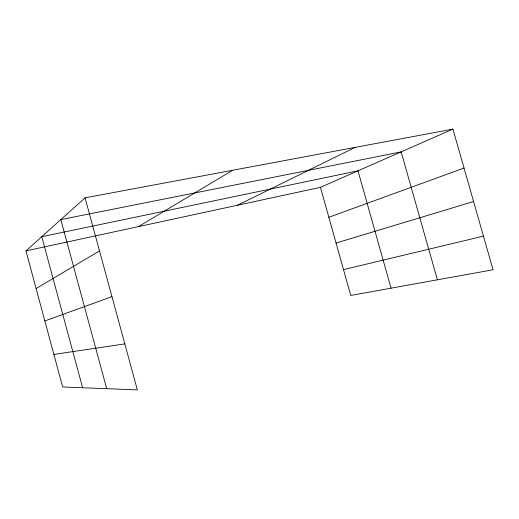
<?xml version="1.0" encoding="UTF-8"?>
<svg xmlns="http://www.w3.org/2000/svg" width="519" height="519" viewBox="0 0 519 519"><rect width="100%" height="100%" fill="white"/><g stroke="black" fill="none" stroke-linecap="round" stroke-linejoin="round"><path stroke-width="0.78" d="M85.064 197.83L137.34 389.879L62.656 386.979L25.95 250.891L85.064 197.83L452.931 129.121L493.05 269.776L350.74 295.447L320.45 187.346L452.931 129.121M138.456 226.615L232.622 170.271M36.109 288.558L99.512 250.911M237.449 205.258L355.119 147.39M328.838 217.286L464.031 168.046M44.855 320.963L111.955 296.628M336.053 243.035L473.588 201.541M343.5 269.614L483.455 236.132M25.95 250.891L320.45 187.346M53.879 354.432L124.82 343.876M437.4 279.819L401.161 151.879L60.827 219.589L106.687 388.686M391.047 288.181L358 170.842L41.76 236.696L82.605 387.751"/></g></svg>
